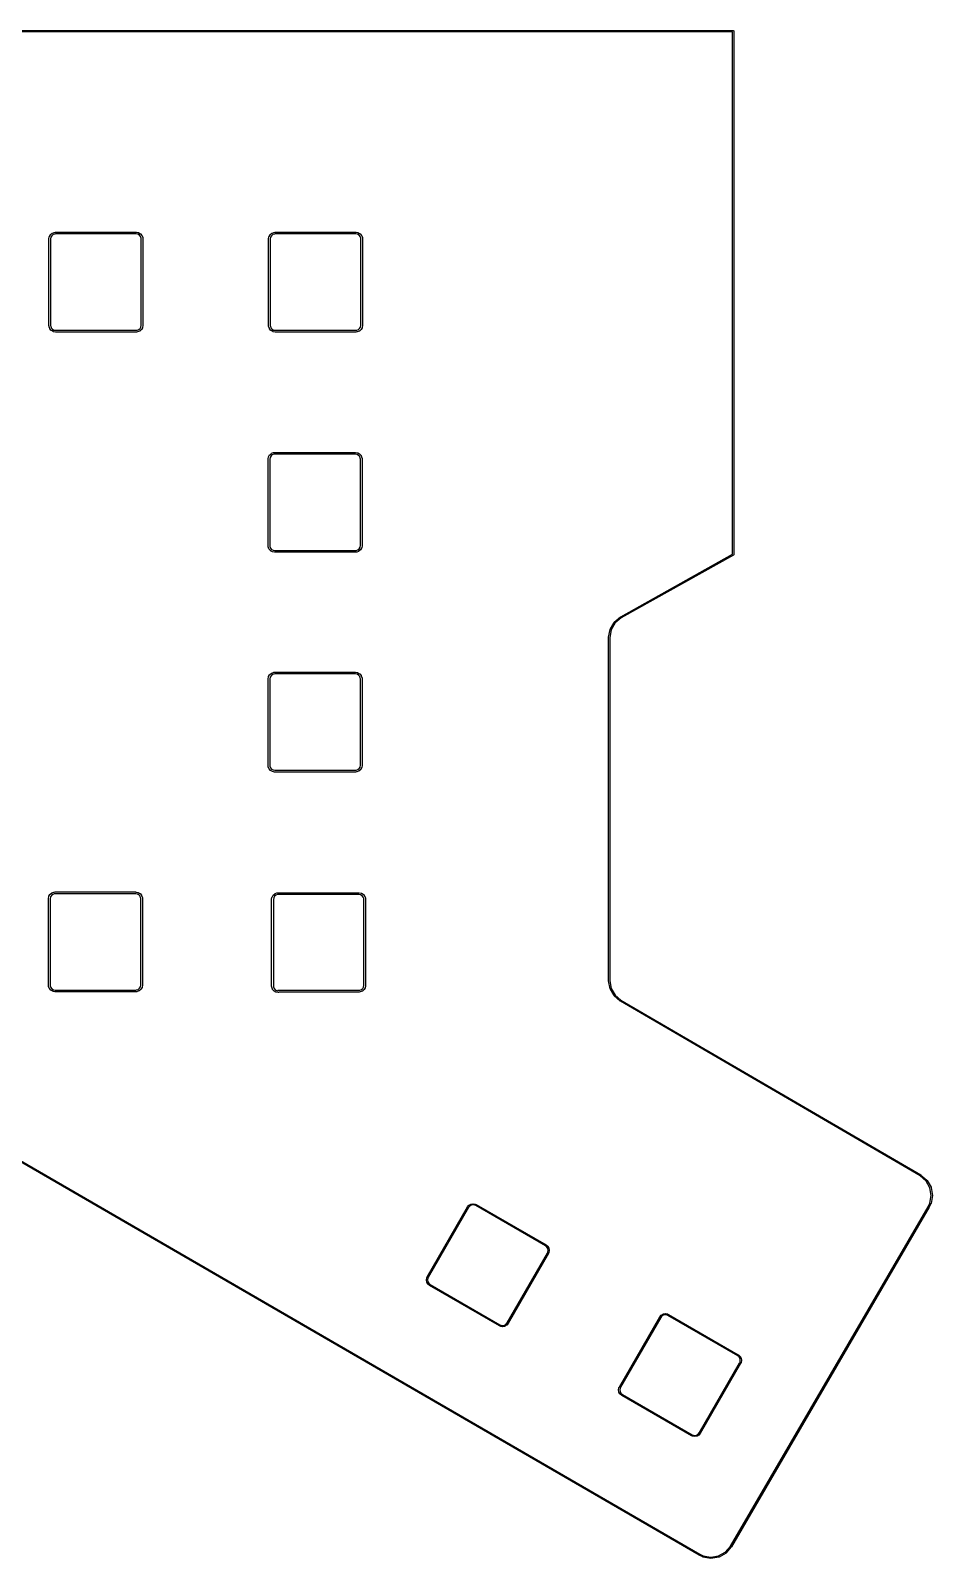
# Model space of a CAD drawing. Extents: x 65 to 220, y -174 to -41.
# Drawn here: x 142 to 220.2, y -173.7 to -41.3 of the extents above; entities that cross this region are included whole.
import ezdxf

# ---------------------------------------------------------------- set-up
doc = ezdxf.new("R2010")
doc.units = 0
doc.header["$MEASUREMENT"] = 0
doc.layers.add('BLACK', color=7, linetype='CONTINUOUS')

msp = doc.modelspace()

# ---------------------------------------------------------------- linework, layer by layer
at = {"layer": 'Black'}
for p, q in [((66.575, -41.275), (202.925, -41.275)), ((202.875, -41.375), (66.5772, -41.375)), ((202.875, -86.6766), (202.875, -41.375)), ((202.925, -41.275), (202.929, -41.2758)), ((202.929, -41.2758), (202.934, -41.2758)), ((202.934, -41.2758), (202.938, -41.2773)), ((202.938, -41.2773), (202.942, -41.278)), ((202.942, -41.278), (202.946, -41.2802)), ((202.946, -41.2802), (202.95, -41.2817)), ((202.95, -41.2817), (202.953, -41.2845)), ((202.953, -41.2845), (202.957, -41.2867)), ((202.957, -41.2867), (202.96, -41.29)), ((202.96, -41.29), (202.963, -41.2929)), ((202.963, -41.2929), (202.965, -41.2966)), ((202.965, -41.2966), (202.968, -41.3)), ((202.968, -41.3), (202.97, -41.3041)), ((202.97, -41.3041), (202.972, -41.3079)), ((202.972, -41.3079), (202.973, -41.3122)), ((202.973, -41.3122), (202.974, -41.3163)), ((202.974, -41.3163), (202.974, -41.3207)), ((202.974, -41.3207), (202.975, -41.325)), ((202.975, -41.325), (202.975, -86.706)), ((143.581, -59.3344), (143.582, -59.3279)), ((143.581, -66.8344), (143.581, -59.3344)), ((143.582, -59.3214), (143.613, -59.1503)), ((143.582, -59.3279), (143.582, -59.3214)), ((143.613, -59.1503), (143.621, -59.1259)), ((143.621, -59.1259), (143.708, -58.9755)), ((143.708, -58.9755), (143.725, -58.9555)), ((143.725, -58.9555), (143.858, -58.8439)), ((143.758, -59.1894), (143.731, -59.3409)), ((143.731, -59.3409), (143.731, -66.8311)), ((143.832, -59.0619), (143.758, -59.1894)), ((143.944, -58.9673), (143.832, -59.0619)), ((143.858, -58.8439), (143.881, -58.8309)), ((143.881, -58.8309), (144.044, -58.7715)), ((144.086, -58.9158), (143.944, -58.9673)), ((144.044, -58.7715), (144.053, -58.7698)), ((144.053, -58.7698), (144.063, -58.7673)), ((144.063, -58.7673), (144.15, -58.7597)), ((144.16, -58.9094), (144.086, -58.9158)), ((144.15, -58.7597), (144.153, -58.7599)), ((144.153, -58.7599), (144.156, -58.7594)), ((144.156, -58.7594), (151.156, -58.7594)), ((151.15, -58.9094), (144.16, -58.9094)), ((151.301, -58.9361), (151.15, -58.9094)), ((151.156, -58.7594), (151.163, -58.7605)), ((151.163, -58.7605), (151.169, -58.7605)), ((151.169, -58.7605), (151.34, -58.7907)), ((151.429, -59.0097), (151.301, -58.9361)), ((151.34, -58.7907), (151.365, -58.7996)), ((151.365, -58.7996), (151.515, -58.8864)), ((151.523, -59.1225), (151.429, -59.0097)), ((151.515, -58.8864), (151.535, -58.9031)), ((151.575, -59.2639), (151.523, -59.1225)), ((151.535, -58.9031), (151.647, -59.0362)), ((151.581, -59.3377), (151.575, -59.2639)), ((151.581, -66.8278), (151.581, -59.3377)), ((151.647, -59.0362), (151.66, -59.0587)), ((151.66, -59.0587), (151.719, -59.2219)), ((151.719, -59.2219), (151.721, -59.2315)), ((151.721, -59.2315), (151.723, -59.241)), ((151.723, -59.241), (151.731, -59.3278)), ((151.731, -59.3278), (151.731, -59.3311)), ((151.731, -59.3311), (151.731, -59.3344)), ((151.731, -59.3344), (151.731, -66.8344)), ((162.631, -59.3344), (162.632, -59.3279)), ((162.631, -66.8344), (162.631, -59.3344)), ((162.632, -59.3214), (162.663, -59.1503)), ((162.632, -59.3279), (162.632, -59.3214)), ((162.663, -59.1503), (162.671, -59.1259)), ((162.671, -59.1259), (162.758, -58.9755)), ((162.758, -58.9755), (162.775, -58.9555)), ((162.775, -58.9555), (162.908, -58.8439)), ((162.808, -59.1894), (162.781, -59.3409)), ((162.781, -59.3409), (162.781, -66.8311)), ((162.882, -59.0619), (162.808, -59.1894)), ((162.994, -58.9673), (162.882, -59.0619)), ((162.908, -58.8439), (162.931, -58.8309)), ((162.931, -58.8309), (163.094, -58.7715)), ((163.136, -58.9158), (162.994, -58.9673)), ((163.094, -58.7715), (163.103, -58.7698)), ((163.103, -58.7698), (163.113, -58.7673)), ((163.113, -58.7673), (163.2, -58.7597)), ((163.21, -58.9094), (163.136, -58.9158)), ((163.2, -58.7597), (163.203, -58.7599)), ((163.203, -58.7599), (163.206, -58.7594)), ((163.206, -58.7594), (170.206, -58.7594)), ((170.2, -58.9094), (163.21, -58.9094)), ((170.351, -58.9361), (170.2, -58.9094)), ((170.206, -58.7594), (170.213, -58.7605)), ((170.213, -58.7605), (170.219, -58.7605)), ((170.219, -58.7605), (170.39, -58.7907)), ((170.479, -59.0097), (170.351, -58.9361)), ((170.39, -58.7907), (170.415, -58.7996)), ((170.415, -58.7996), (170.565, -58.8864)), ((170.573, -59.1225), (170.479, -59.0097)), ((170.565, -58.8864), (170.585, -58.9031)), ((170.625, -59.2639), (170.573, -59.1225)), ((170.585, -58.9031), (170.697, -59.0362)), ((170.631, -59.3377), (170.625, -59.2639)), ((170.631, -66.8278), (170.631, -59.3377)), ((170.697, -59.0362), (170.71, -59.0587)), ((170.71, -59.0587), (170.769, -59.2219)), ((170.769, -59.2219), (170.771, -59.2315)), ((170.771, -59.2315), (170.773, -59.241)), ((170.773, -59.241), (170.781, -59.3278)), ((170.781, -59.3278), (170.781, -59.3311)), ((170.781, -59.3311), (170.781, -59.3344)), ((170.781, -59.3344), (170.781, -66.8344)), ((143.582, -66.8376), (143.581, -66.8344)), ((143.582, -66.8409), (143.582, -66.8376)), ((143.589, -66.9277), (143.582, -66.8409)), ((143.592, -66.9372), (143.589, -66.9277)), ((143.593, -66.9468), (143.592, -66.9372)), ((143.653, -67.11), (143.593, -66.9468)), ((143.666, -67.1326), (143.653, -67.11)), ((143.777, -67.2656), (143.666, -67.1326)), ((143.731, -66.8311), (143.738, -66.9048)), ((143.738, -66.9048), (143.789, -67.0463)), ((143.797, -67.2823), (143.777, -67.2656)), ((143.777, -67.2656), (143.777, -67.2656)), ((143.789, -67.0463), (143.884, -67.1591)), ((143.948, -67.3692), (143.797, -67.2823)), ((143.884, -67.1591), (144.011, -67.2327)), ((143.972, -67.3781), (143.948, -67.3692)), ((143.948, -67.3692), (143.948, -67.3692)), ((144.143, -67.4082), (143.972, -67.3781)), ((144.011, -67.2327), (144.163, -67.2594)), ((144.15, -67.4082), (144.143, -67.4082)), ((144.156, -67.4094), (144.15, -67.4082)), ((151.156, -67.4094), (144.156, -67.4094)), ((144.163, -67.2594), (151.153, -67.2594)), ((151.153, -67.2594), (151.227, -67.2529)), ((151.159, -67.4088), (151.156, -67.4094)), ((151.163, -67.4091), (151.159, -67.4088)), ((151.25, -67.4015), (151.163, -67.4091)), ((151.227, -67.2529), (151.368, -67.2014)), ((151.259, -67.399), (151.25, -67.4015)), ((151.269, -67.3973), (151.259, -67.399)), ((151.432, -67.3379), (151.269, -67.3973)), ((151.368, -67.2014), (151.481, -67.1068)), ((151.454, -67.3248), (151.432, -67.3379)), ((151.587, -67.2132), (151.454, -67.3248)), ((151.481, -67.1068), (151.555, -66.9793)), ((151.555, -66.9793), (151.581, -66.8278)), ((151.604, -67.1933), (151.587, -67.2132)), ((151.587, -67.2132), (151.587, -67.2132)), ((151.691, -67.0429), (151.604, -67.1933)), ((151.7, -67.0184), (151.691, -67.0429)), ((151.691, -67.0429), (151.691, -67.0429)), ((151.73, -66.8474), (151.7, -67.0184)), ((151.731, -66.8344), (151.73, -66.8408)), ((151.73, -66.8408), (151.73, -66.8474)), ((162.632, -66.8376), (162.631, -66.8344)), ((162.632, -66.8409), (162.632, -66.8376)), ((162.639, -66.9277), (162.632, -66.8409)), ((162.642, -66.9372), (162.639, -66.9277)), ((162.643, -66.9468), (162.642, -66.9372)), ((162.703, -67.11), (162.643, -66.9468)), ((162.716, -67.1326), (162.703, -67.11)), ((162.827, -67.2656), (162.716, -67.1326)), ((162.781, -66.8311), (162.788, -66.9048)), ((162.788, -66.9048), (162.839, -67.0463)), ((162.847, -67.2823), (162.827, -67.2656)), ((162.827, -67.2656), (162.827, -67.2656)), ((162.839, -67.0463), (162.934, -67.1591)), ((162.998, -67.3692), (162.847, -67.2823)), ((162.934, -67.1591), (163.061, -67.2327)), ((163.022, -67.3781), (162.998, -67.3692)), ((162.998, -67.3692), (162.998, -67.3692)), ((163.193, -67.4082), (163.022, -67.3781)), ((163.061, -67.2327), (163.213, -67.2594)), ((163.2, -67.4082), (163.193, -67.4082)), ((163.206, -67.4094), (163.2, -67.4082)), ((170.206, -67.4094), (163.206, -67.4094)), ((163.213, -67.2594), (170.203, -67.2594)), ((170.203, -67.2594), (170.277, -67.2529)), ((170.209, -67.4088), (170.206, -67.4094)), ((170.213, -67.4091), (170.209, -67.4088)), ((170.3, -67.4015), (170.213, -67.4091)), ((170.277, -67.2529), (170.418, -67.2014)), ((170.309, -67.399), (170.3, -67.4015)), ((170.319, -67.3973), (170.309, -67.399)), ((170.482, -67.3379), (170.319, -67.3973)), ((170.418, -67.2014), (170.531, -67.1068)), ((170.504, -67.3248), (170.482, -67.3379)), ((170.637, -67.2132), (170.504, -67.3248)), ((170.531, -67.1068), (170.605, -66.9793)), ((170.605, -66.9793), (170.631, -66.8278)), ((170.654, -67.1933), (170.637, -67.2132)), ((170.637, -67.2132), (170.637, -67.2132)), ((170.741, -67.0429), (170.654, -67.1933)), ((170.75, -67.0184), (170.741, -67.0429)), ((170.741, -67.0429), (170.741, -67.0429)), ((170.78, -66.8474), (170.75, -67.0184)), ((170.781, -66.8344), (170.78, -66.8408)), ((170.78, -66.8408), (170.78, -66.8474)), ((162.634, -78.2134), (162.721, -78.063)), ((162.721, -78.063), (162.738, -78.043)), ((162.738, -78.043), (162.871, -77.9314)), ((162.957, -78.0548), (162.844, -78.1494)), ((162.871, -77.9314), (162.893, -77.9184)), ((162.893, -77.9184), (163.056, -77.859)), ((163.098, -78.0033), (162.957, -78.0548)), ((163.056, -77.859), (163.066, -77.8573)), ((163.066, -77.8573), (163.075, -77.8548)), ((163.075, -77.8548), (163.162, -77.8472)), ((163.172, -77.9969), (163.098, -78.0033)), ((163.162, -77.8472), (163.166, -77.8474)), ((163.166, -77.8474), (163.169, -77.8469)), ((163.169, -77.8469), (170.169, -77.8469)), ((170.162, -77.9969), (163.172, -77.9969)), ((170.314, -78.0236), (170.162, -77.9969)), ((170.169, -77.8469), (170.175, -77.848)), ((170.175, -77.848), (170.182, -77.848)), ((170.182, -77.848), (170.353, -77.8782)), ((170.441, -78.0972), (170.314, -78.0236)), ((170.353, -77.8782), (170.377, -77.8871)), ((170.377, -77.8871), (170.528, -77.9739)), ((170.536, -78.21), (170.441, -78.0972)), ((170.528, -77.9739), (170.548, -77.9906)), ((170.548, -77.9906), (170.659, -78.1237)), ((170.659, -78.1237), (170.672, -78.1462)), ((162.594, -78.4219), (162.595, -78.4154)), ((162.594, -85.9219), (162.594, -78.4219)), ((162.595, -78.4089), (162.625, -78.2378)), ((162.595, -78.4154), (162.595, -78.4089)), ((162.625, -78.2378), (162.634, -78.2134)), ((162.77, -78.2769), (162.744, -78.4284)), ((162.744, -78.4284), (162.744, -85.9186)), ((162.844, -78.1494), (162.77, -78.2769)), ((170.587, -78.3514), (170.536, -78.21)), ((170.594, -78.4252), (170.587, -78.3514)), ((170.594, -85.9153), (170.594, -78.4252)), ((170.672, -78.1462), (170.732, -78.3094)), ((170.732, -78.3094), (170.733, -78.319)), ((170.733, -78.319), (170.736, -78.3285)), ((170.736, -78.3285), (170.743, -78.4153)), ((170.743, -78.4153), (170.743, -78.4186)), ((170.743, -78.4186), (170.744, -78.4219)), ((170.744, -78.4219), (170.744, -85.9219)), ((162.594, -85.9251), (162.594, -85.9219)), ((162.594, -85.9284), (162.594, -85.9251)), ((162.602, -86.0152), (162.594, -85.9284)), ((162.604, -86.0247), (162.602, -86.0152)), ((162.606, -86.0343), (162.604, -86.0247)), ((162.665, -86.1975), (162.606, -86.0343)), ((162.744, -85.9186), (162.75, -85.9923)), ((162.75, -85.9923), (162.802, -86.1338)), ((170.493, -86.1943), (170.567, -86.0668)), ((170.567, -86.0668), (170.594, -85.9153)), ((170.743, -85.9349), (170.712, -86.1059)), ((170.744, -85.9219), (170.743, -85.9283)), ((170.743, -85.9283), (170.743, -85.9349)), ((162.678, -86.2201), (162.665, -86.1975)), ((162.79, -86.3531), (162.678, -86.2201)), ((162.81, -86.3698), (162.79, -86.3531)), ((162.79, -86.3531), (162.79, -86.3531)), ((162.802, -86.1338), (162.896, -86.2466)), ((162.96, -86.4567), (162.81, -86.3698)), ((162.896, -86.2466), (163.024, -86.3202)), ((162.985, -86.4656), (162.96, -86.4567)), ((162.96, -86.4567), (162.96, -86.4567)), ((163.156, -86.4957), (162.985, -86.4656)), ((163.024, -86.3202), (163.175, -86.3469)), ((163.162, -86.4957), (163.156, -86.4957)), ((163.169, -86.4969), (163.162, -86.4957)), ((170.169, -86.4969), (163.169, -86.4969)), ((163.175, -86.3469), (170.165, -86.3469)), ((170.165, -86.3469), (170.239, -86.3404)), ((170.172, -86.4963), (170.169, -86.4969)), ((170.175, -86.4966), (170.172, -86.4963)), ((170.262, -86.489), (170.175, -86.4966)), ((170.239, -86.3404), (170.381, -86.2889)), ((170.272, -86.4865), (170.262, -86.489)), ((170.281, -86.4848), (170.272, -86.4865)), ((170.444, -86.4254), (170.281, -86.4848)), ((170.381, -86.2889), (170.493, -86.1943)), ((170.467, -86.4123), (170.444, -86.4254)), ((170.6, -86.3007), (170.467, -86.4123)), ((170.617, -86.2808), (170.6, -86.3007)), ((170.6, -86.3007), (170.6, -86.3007)), ((170.704, -86.1304), (170.617, -86.2808)), ((170.712, -86.1059), (170.704, -86.1304)), ((170.704, -86.1304), (170.704, -86.1304)), ((193.176, -92.0898), (202.875, -86.6766)), ((202.949, -86.7497), (193.225, -92.177)), ((202.95, -86.7494), (202.949, -86.7497)), ((202.956, -86.744), (202.95, -86.7493)), ((202.95, -86.7493), (202.95, -86.7494)), ((202.963, -86.7387), (202.956, -86.744)), ((202.967, -86.7309), (202.963, -86.7381)), ((202.963, -86.7381), (202.963, -86.7384)), ((202.963, -86.7384), (202.963, -86.7387)), ((202.972, -86.7238), (202.967, -86.7309)), ((202.973, -86.7149), (202.972, -86.7231)), ((202.972, -86.7231), (202.972, -86.7234)), ((202.972, -86.7234), (202.972, -86.7238)), ((202.975, -86.7067), (202.973, -86.7149)), ((202.975, -86.706), (202.975, -86.7064)), ((202.975, -86.7064), (202.975, -86.7067)), ((192.252, -93.1708), (192.6, -92.5693)), ((192.682, -92.6269), (192.343, -93.2132)), ((192.6, -92.5693), (192.604, -92.5646)), ((192.6, -92.5693), (192.6, -92.5693)), ((192.604, -92.5646), (192.611, -92.556)), ((192.611, -92.556), (193.143, -92.1095)), ((192.611, -92.556), (192.611, -92.556)), ((193.204, -92.1891), (192.682, -92.6269)), ((193.143, -92.1095), (193.147, -92.1073)), ((193.147, -92.1073), (193.15, -92.1044)), ((193.15, -92.1044), (193.176, -92.09)), ((193.176, -92.0899), (193.176, -92.0898)), ((193.176, -92.09), (193.176, -92.0899)), ((193.225, -92.177), (193.204, -92.1891)), ((192.125, -93.8799), (192.126, -93.8756)), ((192.125, -123.644), (192.125, -93.8799)), ((192.126, -93.8712), (192.246, -93.1872)), ((192.126, -93.8756), (192.126, -93.8712)), ((192.343, -93.2132), (192.225, -93.8843)), ((192.225, -93.8843), (192.225, -123.64)), ((192.246, -93.1872), (192.25, -93.1778)), ((192.246, -93.1872), (192.246, -93.1872)), ((192.25, -93.1778), (192.252, -93.1708)), ((192.252, -93.1708), (192.252, -93.1708)), ((162.594, -97.4719), (162.595, -97.4654)), ((162.594, -104.972), (162.594, -97.4719)), ((162.595, -97.4589), (162.625, -97.2878)), ((162.595, -97.4654), (162.595, -97.4589)), ((162.625, -97.2878), (162.634, -97.2634)), ((162.634, -97.2634), (162.721, -97.113)), ((162.721, -97.113), (162.738, -97.093)), ((162.738, -97.093), (162.871, -96.9814)), ((162.77, -97.3269), (162.744, -97.4784)), ((162.744, -97.4784), (162.744, -104.969)), ((162.844, -97.1994), (162.77, -97.3269)), ((162.957, -97.1048), (162.844, -97.1994)), ((162.871, -96.9814), (162.893, -96.9684)), ((162.893, -96.9684), (163.056, -96.909)), ((163.098, -97.0533), (162.957, -97.1048)), ((163.056, -96.909), (163.066, -96.9073)), ((163.066, -96.9073), (163.075, -96.9048)), ((163.075, -96.9048), (163.162, -96.8972)), ((163.172, -97.0469), (163.098, -97.0533)), ((163.162, -96.8972), (163.166, -96.8974)), ((163.166, -96.8974), (163.169, -96.8969)), ((163.169, -96.8969), (170.169, -96.8969)), ((170.162, -97.0469), (163.172, -97.0469)), ((170.314, -97.0736), (170.162, -97.0469)), ((170.169, -96.8969), (170.175, -96.898)), ((170.175, -96.898), (170.182, -96.898)), ((170.182, -96.898), (170.353, -96.9282)), ((170.441, -97.1472), (170.314, -97.0736)), ((170.353, -96.9282), (170.377, -96.9371)), ((170.377, -96.9371), (170.528, -97.0239)), ((170.536, -97.26), (170.441, -97.1472)), ((170.528, -97.0239), (170.548, -97.0406)), ((170.587, -97.4014), (170.536, -97.26)), ((170.548, -97.0406), (170.659, -97.1737)), ((170.594, -97.4752), (170.587, -97.4014)), ((170.594, -104.965), (170.594, -97.4752)), ((170.659, -97.1737), (170.672, -97.1962)), ((170.672, -97.1962), (170.732, -97.3594)), ((170.732, -97.3594), (170.733, -97.369)), ((170.733, -97.369), (170.736, -97.3785)), ((170.736, -97.3785), (170.743, -97.4653)), ((170.743, -97.4653), (170.743, -97.4686)), ((170.743, -97.4686), (170.744, -97.4719)), ((170.744, -97.4719), (170.744, -104.972)), ((162.594, -104.975), (162.594, -104.972)), ((162.594, -104.978), (162.594, -104.975)), ((162.602, -105.065), (162.594, -104.978)), ((162.604, -105.075), (162.602, -105.065)), ((162.606, -105.084), (162.604, -105.075)), ((162.665, -105.248), (162.606, -105.084)), ((162.678, -105.27), (162.665, -105.248)), ((162.79, -105.403), (162.678, -105.27)), ((162.744, -104.969), (162.75, -105.042)), ((162.75, -105.042), (162.802, -105.184)), ((162.81, -105.42), (162.79, -105.403)), ((162.79, -105.403), (162.79, -105.403)), ((162.802, -105.184), (162.896, -105.297)), ((162.96, -105.507), (162.81, -105.42)), ((162.896, -105.297), (163.024, -105.37)), ((162.985, -105.516), (162.96, -105.507)), ((162.96, -105.507), (162.96, -105.507)), ((163.156, -105.546), (162.985, -105.516)), ((163.024, -105.37), (163.175, -105.397)), ((163.162, -105.546), (163.156, -105.546)), ((163.169, -105.547), (163.162, -105.546)), ((170.169, -105.547), (163.169, -105.547)), ((163.175, -105.397), (170.165, -105.397)), ((170.165, -105.397), (170.239, -105.39)), ((170.172, -105.546), (170.169, -105.547)), ((170.175, -105.547), (170.172, -105.546)), ((170.262, -105.539), (170.175, -105.547)), ((170.239, -105.39), (170.381, -105.339)), ((170.272, -105.536), (170.262, -105.539)), ((170.281, -105.535), (170.272, -105.536)), ((170.444, -105.475), (170.281, -105.535)), ((170.381, -105.339), (170.493, -105.244)), ((170.467, -105.462), (170.444, -105.475)), ((170.6, -105.351), (170.467, -105.462)), ((170.493, -105.244), (170.567, -105.117)), ((170.567, -105.117), (170.594, -104.965)), ((170.617, -105.331), (170.6, -105.351)), ((170.6, -105.351), (170.6, -105.351)), ((170.704, -105.18), (170.617, -105.331)), ((170.712, -105.156), (170.704, -105.18)), ((170.704, -105.18), (170.704, -105.18)), ((170.743, -104.985), (170.712, -105.156)), ((170.744, -104.972), (170.743, -104.978)), ((170.743, -104.978), (170.743, -104.985)), ((143.544, -116.522), (143.545, -116.515)), ((143.544, -124.022), (143.544, -116.522)), ((143.545, -116.509), (143.575, -116.338)), ((143.545, -116.515), (143.545, -116.509)), ((143.575, -116.338), (143.584, -116.313)), ((143.584, -116.313), (143.671, -116.163)), ((143.671, -116.163), (143.688, -116.143)), ((143.688, -116.143), (143.821, -116.031)), ((143.72, -116.377), (143.694, -116.528)), ((143.694, -116.528), (143.694, -124.019)), ((143.794, -116.249), (143.72, -116.377)), ((143.907, -116.155), (143.794, -116.249)), ((143.821, -116.031), (143.843, -116.018)), ((143.843, -116.018), (144.006, -115.959)), ((144.048, -116.103), (143.907, -116.155)), ((144.006, -115.959), (144.016, -115.957)), ((144.016, -115.957), (144.025, -115.955)), ((144.025, -115.955), (144.112, -115.947)), ((144.122, -116.097), (144.048, -116.103)), ((144.112, -115.947), (144.116, -115.947)), ((144.116, -115.947), (144.119, -115.947)), ((144.119, -115.947), (151.119, -115.947)), ((151.112, -116.097), (144.122, -116.097)), ((151.264, -116.124), (151.112, -116.097)), ((151.119, -115.947), (151.125, -115.948)), ((151.125, -115.948), (151.132, -115.948)), ((151.132, -115.948), (151.303, -115.978)), ((151.391, -116.197), (151.264, -116.124)), ((151.303, -115.978), (151.327, -115.987)), ((151.327, -115.987), (151.478, -116.074)), ((151.486, -116.31), (151.391, -116.197)), ((151.478, -116.074), (151.498, -116.091)), ((151.537, -116.451), (151.486, -116.31)), ((151.498, -116.091), (151.609, -116.224)), ((151.544, -116.525), (151.537, -116.451)), ((151.544, -124.015), (151.544, -116.525)), ((151.609, -116.224), (151.622, -116.246)), ((151.622, -116.246), (151.682, -116.409)), ((151.682, -116.409), (151.683, -116.419)), ((151.683, -116.419), (151.686, -116.429)), ((151.686, -116.429), (151.693, -116.515)), ((151.693, -116.515), (151.693, -116.519)), ((151.693, -116.519), (151.694, -116.522)), ((151.694, -116.522), (151.694, -124.022)), ((162.898, -116.581), (162.928, -116.41)), ((162.928, -116.41), (162.937, -116.385)), ((162.937, -116.385), (163.024, -116.235)), ((163.024, -116.235), (163.041, -116.215)), ((163.041, -116.215), (163.174, -116.103)), ((163.074, -116.449), (163.047, -116.6)), ((163.147, -116.321), (163.074, -116.449)), ((163.26, -116.227), (163.147, -116.321)), ((163.174, -116.103), (163.196, -116.09)), ((163.196, -116.09), (163.359, -116.031)), ((163.401, -116.175), (163.26, -116.227)), ((163.359, -116.031), (163.369, -116.029)), ((163.369, -116.029), (163.379, -116.027)), ((163.379, -116.027), (163.465, -116.019)), ((163.475, -116.169), (163.401, -116.175)), ((163.465, -116.019), (163.469, -116.019)), ((163.469, -116.019), (163.472, -116.019)), ((163.472, -116.019), (170.472, -116.019)), ((170.465, -116.169), (163.475, -116.169)), ((170.617, -116.195), (170.465, -116.169)), ((170.472, -116.019), (170.478, -116.02)), ((170.478, -116.02), (170.485, -116.02)), ((170.485, -116.02), (170.656, -116.05)), ((170.744, -116.269), (170.617, -116.195)), ((170.656, -116.05), (170.68, -116.059)), ((170.68, -116.059), (170.831, -116.146)), ((170.839, -116.382), (170.744, -116.269)), ((170.831, -116.146), (170.851, -116.163)), ((170.89, -116.523), (170.839, -116.382)), ((170.851, -116.163), (170.962, -116.296)), ((170.897, -116.597), (170.89, -116.523)), ((170.962, -116.296), (170.975, -116.318)), ((170.975, -116.318), (171.035, -116.481)), ((171.035, -116.481), (171.036, -116.491)), ((171.036, -116.491), (171.039, -116.5)), ((171.039, -116.5), (171.047, -116.587)), ((162.897, -116.594), (162.898, -116.587)), ((162.897, -124.094), (162.897, -116.594)), ((162.898, -116.587), (162.898, -116.581)), ((163.047, -116.6), (163.047, -124.09)), ((170.897, -124.037), (170.897, -116.597)), ((171.047, -116.587), (171.046, -116.591)), ((171.046, -116.591), (171.047, -116.594)), ((171.047, -116.594), (171.047, -124.094)), ((143.544, -124.025), (143.544, -124.022)), ((143.544, -124.028), (143.544, -124.025)), ((143.552, -124.115), (143.544, -124.028)), ((143.554, -124.125), (143.552, -124.115)), ((143.556, -124.134), (143.554, -124.125)), ((143.615, -124.298), (143.556, -124.134)), ((143.628, -124.32), (143.615, -124.298)), ((143.74, -124.453), (143.628, -124.32)), ((143.694, -124.019), (143.7, -124.092)), ((143.7, -124.092), (143.752, -124.234)), ((143.76, -124.47), (143.74, -124.453)), ((143.74, -124.453), (143.74, -124.453)), ((143.752, -124.234), (143.846, -124.347)), ((143.91, -124.557), (143.76, -124.47)), ((143.846, -124.347), (143.974, -124.42)), ((143.974, -124.42), (144.125, -124.447)), ((144.125, -124.447), (151.115, -124.447)), ((151.115, -124.447), (151.189, -124.44)), ((151.189, -124.44), (151.331, -124.389)), ((151.331, -124.389), (151.443, -124.294)), ((151.55, -124.401), (151.417, -124.512)), ((151.443, -124.294), (151.517, -124.167)), ((151.517, -124.167), (151.544, -124.015)), ((151.567, -124.381), (151.55, -124.401)), ((151.55, -124.401), (151.55, -124.401)), ((151.654, -124.23), (151.567, -124.381)), ((151.662, -124.206), (151.654, -124.23)), ((151.654, -124.23), (151.654, -124.23)), ((151.693, -124.035), (151.662, -124.206)), ((151.694, -124.022), (151.693, -124.028)), ((151.693, -124.028), (151.693, -124.035)), ((162.897, -124.097), (162.897, -124.094)), ((162.897, -124.1), (162.897, -124.097)), ((162.905, -124.187), (162.897, -124.1)), ((162.907, -124.197), (162.905, -124.187)), ((162.909, -124.206), (162.907, -124.197)), ((162.968, -124.369), (162.909, -124.206)), ((162.981, -124.392), (162.968, -124.369)), ((163.093, -124.525), (162.981, -124.392)), ((163.047, -124.09), (163.053, -124.164)), ((163.053, -124.164), (163.105, -124.306)), ((163.105, -124.306), (163.199, -124.418)), ((163.199, -124.418), (163.327, -124.492)), ((163.327, -124.492), (163.407, -124.506)), ((163.407, -124.506), (163.424, -124.486)), ((163.424, -124.486), (163.446, -124.473)), ((163.446, -124.473), (163.472, -124.469)), ((163.472, -124.469), (170.469, -124.469)), ((170.469, -124.469), (170.542, -124.462)), ((170.542, -124.462), (170.684, -124.411)), ((170.684, -124.411), (170.797, -124.316)), ((170.903, -124.423), (170.77, -124.534)), ((170.797, -124.316), (170.87, -124.189)), ((170.87, -124.189), (170.897, -124.037)), ((170.92, -124.403), (170.903, -124.423)), ((170.903, -124.423), (170.903, -124.423)), ((171.007, -124.252), (170.92, -124.403)), ((171.016, -124.228), (171.007, -124.252)), ((171.007, -124.252), (171.007, -124.252)), ((171.031, -124.138), (171.016, -124.228)), ((171.042, -124.119), (171.031, -124.138)), ((171.047, -124.094), (171.042, -124.119)), ((192.126, -123.648), (192.125, -123.644)), ((192.126, -123.653), (192.126, -123.648)), ((192.244, -124.329), (192.126, -123.653)), ((192.225, -123.64), (192.341, -124.303)), ((192.247, -124.337), (192.244, -124.329)), ((192.25, -124.345), (192.247, -124.337)), ((192.25, -124.346), (192.25, -124.345)), ((192.594, -124.948), (192.25, -124.346)), ((192.25, -124.346), (192.25, -124.346)), ((192.25, -124.346), (192.25, -124.346)), ((192.341, -124.303), (192.677, -124.891)), ((143.935, -124.566), (143.91, -124.557)), ((143.91, -124.557), (143.91, -124.557)), ((144.106, -124.596), (143.935, -124.566)), ((144.112, -124.596), (144.106, -124.596)), ((144.119, -124.597), (144.112, -124.596)), ((151.119, -124.597), (144.119, -124.597)), ((151.122, -124.596), (151.119, -124.597)), ((151.125, -124.597), (151.122, -124.596)), ((151.212, -124.589), (151.125, -124.597)), ((151.222, -124.586), (151.212, -124.589)), ((151.231, -124.585), (151.222, -124.586)), ((151.394, -124.525), (151.231, -124.585)), ((151.417, -124.512), (151.394, -124.525)), ((163.113, -124.542), (163.093, -124.525)), ((163.093, -124.525), (163.093, -124.525)), ((163.263, -124.629), (163.113, -124.542)), ((163.288, -124.637), (163.263, -124.629)), ((163.263, -124.629), (163.263, -124.629)), ((163.459, -124.668), (163.288, -124.637)), ((163.485, -124.668), (163.459, -124.668)), ((163.509, -124.659), (163.485, -124.668)), ((163.529, -124.642), (163.509, -124.659)), ((163.542, -124.619), (163.529, -124.642)), ((170.472, -124.619), (163.542, -124.619)), ((163.542, -124.619), (163.542, -124.619)), ((170.475, -124.618), (170.472, -124.619)), ((170.478, -124.618), (170.475, -124.618)), ((170.565, -124.611), (170.478, -124.618)), ((170.575, -124.608), (170.565, -124.611)), ((170.584, -124.607), (170.575, -124.608)), ((170.748, -124.547), (170.584, -124.607)), ((170.77, -124.534), (170.748, -124.547)), ((192.606, -124.962), (192.594, -124.948)), ((192.594, -124.948), (192.594, -124.948)), ((193.136, -125.41), (192.606, -124.962)), ((192.677, -124.891), (193.197, -125.331)), ((193.14, -125.412), (193.136, -125.41)), ((193.143, -125.415), (193.14, -125.412)), ((219.139, -140.561), (193.143, -125.415)), ((193.197, -125.331), (219.193, -140.476)), ((199.973, -173.442), (137.463, -137.239)), ((137.511, -137.151), (200.021, -173.354)), ((219.659, -141.001), (219.139, -140.561)), ((219.193, -140.476), (219.196, -140.479)), ((219.196, -140.479), (219.2, -140.481)), ((219.2, -140.481), (219.731, -140.93)), ((219.995, -141.588), (219.659, -141.001)), ((219.731, -140.93), (219.731, -140.93)), ((219.731, -140.93), (219.742, -140.943)), ((219.742, -140.943), (220.087, -141.546)), ((220.11, -142.255), (219.995, -141.588)), ((220.087, -141.546), (220.087, -141.546)), ((220.087, -141.546), (220.093, -141.563)), ((220.093, -141.563), (220.21, -142.247)), ((180.021, -143.091), (180.171, -143.004)), ((180.171, -143.004), (180.178, -143.002)), ((180.171, -143.004), (180.171, -143.004)), ((180.178, -143.002), (180.188, -142.998)), ((180.188, -142.998), (180.359, -142.968)), ((180.359, -142.968), (180.367, -142.968)), ((180.359, -142.968), (180.359, -142.968)), ((180.367, -142.968), (180.376, -142.968)), ((180.376, -142.968), (180.376, -142.968)), ((180.376, -142.968), (180.547, -142.998)), ((180.547, -142.998), (180.553, -143.001)), ((180.553, -143.001), (180.559, -143.002)), ((180.559, -143.002), (180.638, -143.039)), ((219.844, -143.232), (219.99, -142.924)), ((220.083, -142.961), (219.934, -143.277)), ((219.99, -142.924), (220.11, -142.255)), ((220.085, -142.954), (220.083, -142.961)), ((220.087, -142.948), (220.085, -142.954)), ((220.21, -142.265), (220.087, -142.948)), ((220.21, -142.247), (220.21, -142.247)), ((220.21, -142.247), (220.21, -142.265)), ((176.391, -149.305), (179.891, -143.242)), ((179.975, -143.296), (176.479, -149.353)), ((179.891, -143.242), (179.894, -143.239)), ((179.894, -143.239), (179.896, -143.235)), ((179.896, -143.235), (180.008, -143.102)), ((180.079, -143.173), (179.975, -143.296)), ((180.008, -143.102), (180.021, -143.091)), ((180.008, -143.102), (180.008, -143.102)), ((180.214, -143.095), (180.079, -143.173)), ((180.367, -143.068), (180.214, -143.095)), ((180.523, -143.096), (180.367, -143.068)), ((180.594, -143.129), (180.523, -143.096)), ((186.651, -146.625), (180.594, -143.129)), ((180.638, -143.039), (180.64, -143.04)), ((180.64, -143.04), (180.642, -143.041)), ((180.642, -143.041), (186.704, -146.541)), ((202.687, -172.647), (219.844, -143.232)), ((219.932, -143.281), (202.771, -172.701)), ((219.933, -143.279), (219.932, -143.281)), ((219.934, -143.277), (219.933, -143.279)), ((186.774, -146.729), (186.651, -146.625)), ((186.704, -146.541), (186.708, -146.544)), ((186.708, -146.544), (186.712, -146.546)), ((186.712, -146.546), (186.845, -146.658)), ((186.852, -146.864), (186.774, -146.729)), ((186.845, -146.658), (186.845, -146.658)), ((186.845, -146.658), (186.856, -146.671)), ((186.879, -147.017), (186.852, -146.864)), ((186.856, -146.671), (186.943, -146.821)), ((186.943, -146.821), (186.943, -146.821)), ((186.943, -146.821), (186.945, -146.828)), ((186.945, -146.828), (186.949, -146.838)), ((186.949, -146.838), (186.949, -146.838)), ((186.949, -146.838), (186.979, -147.009)), ((186.979, -147.009), (186.979, -147.009)), ((186.979, -147.009), (186.979, -147.017)), ((183.321, -153.301), (186.818, -147.244)), ((186.906, -147.292), (183.406, -153.355)), ((186.818, -147.244), (186.851, -147.173)), ((186.851, -147.173), (186.879, -147.017)), ((186.907, -147.29), (186.906, -147.292)), ((186.908, -147.289), (186.907, -147.29)), ((186.945, -147.21), (186.908, -147.289)), ((186.946, -147.203), (186.945, -147.21)), ((186.949, -147.197), (186.946, -147.203)), ((186.979, -147.026), (186.949, -147.197)), ((186.979, -147.017), (186.979, -147.026)), ((186.979, -147.026), (186.979, -147.026)), ((176.318, -149.571), (176.348, -149.4)), ((176.318, -149.58), (176.318, -149.571)), ((176.318, -149.571), (176.318, -149.571)), ((176.318, -149.588), (176.318, -149.58)), ((176.348, -149.759), (176.318, -149.588)), ((176.318, -149.588), (176.318, -149.588)), ((176.348, -149.4), (176.35, -149.394)), ((176.35, -149.394), (176.352, -149.387)), ((176.352, -149.387), (176.389, -149.308)), ((176.389, -149.308), (176.39, -149.307)), ((176.39, -149.307), (176.391, -149.305)), ((176.446, -149.424), (176.418, -149.58)), ((176.418, -149.58), (176.445, -149.733)), ((176.479, -149.353), (176.446, -149.424)), ((176.352, -149.769), (176.348, -149.759)), ((176.348, -149.759), (176.348, -149.759)), ((176.354, -149.776), (176.352, -149.769)), ((176.441, -149.926), (176.354, -149.776)), ((176.354, -149.776), (176.354, -149.776)), ((176.447, -149.933), (176.441, -149.926)), ((176.441, -149.926), (176.441, -149.926)), ((176.445, -149.733), (176.523, -149.868)), ((176.452, -149.939), (176.447, -149.933)), ((176.585, -150.051), (176.452, -149.939)), ((176.452, -149.939), (176.452, -149.939)), ((176.523, -149.868), (176.646, -149.971)), ((176.589, -150.053), (176.585, -150.051)), ((176.592, -150.056), (176.589, -150.053)), ((182.654, -153.556), (176.592, -150.056)), ((176.646, -149.971), (182.703, -153.468)), ((182.657, -153.557), (182.654, -153.556)), ((182.658, -153.558), (182.657, -153.557)), ((182.737, -153.595), (182.658, -153.558)), ((182.703, -153.468), (182.774, -153.501)), ((182.744, -153.596), (182.737, -153.595)), ((182.75, -153.599), (182.744, -153.596)), ((182.921, -153.629), (182.75, -153.599)), ((182.774, -153.501), (182.929, -153.529)), ((182.929, -153.629), (182.921, -153.629)), ((182.921, -153.629), (182.921, -153.629)), ((182.929, -153.529), (183.083, -153.502)), ((182.938, -153.629), (182.929, -153.629)), ((183.109, -153.599), (182.938, -153.629)), ((182.938, -153.629), (182.938, -153.629)), ((183.083, -153.502), (183.218, -153.424)), ((183.12, -153.595), (183.109, -153.599)), ((183.109, -153.599), (183.109, -153.599)), ((183.125, -153.593), (183.12, -153.595)), ((183.126, -153.593), (183.125, -153.593)), ((183.276, -153.506), (183.126, -153.593)), ((183.218, -153.424), (183.321, -153.301)), ((183.283, -153.5), (183.276, -153.506)), ((183.276, -153.506), (183.276, -153.506)), ((183.289, -153.495), (183.283, -153.5)), ((183.401, -153.362), (183.289, -153.495)), ((183.289, -153.495), (183.289, -153.495)), ((183.403, -153.358), (183.401, -153.362)), ((183.406, -153.355), (183.403, -153.358)), ((193.06, -158.83), (196.56, -152.767)), ((196.644, -152.821), (193.147, -158.878)), ((196.56, -152.767), (196.563, -152.764)), ((196.563, -152.764), (196.565, -152.76)), ((196.565, -152.76), (196.676, -152.627)), ((196.747, -152.698), (196.644, -152.821)), ((196.676, -152.627), (196.69, -152.616)), ((196.676, -152.627), (196.676, -152.627)), ((196.69, -152.616), (196.84, -152.529)), ((196.882, -152.62), (196.747, -152.698)), ((196.84, -152.529), (196.847, -152.527)), ((196.84, -152.529), (196.84, -152.529)), ((196.847, -152.527), (196.856, -152.523)), ((196.856, -152.523), (197.027, -152.493)), ((197.036, -152.593), (196.882, -152.62)), ((197.027, -152.493), (197.036, -152.493)), ((197.027, -152.493), (197.027, -152.493)), ((197.036, -152.493), (197.045, -152.493)), ((197.192, -152.621), (197.036, -152.593)), ((197.045, -152.493), (197.045, -152.493)), ((197.045, -152.493), (197.216, -152.523)), ((197.263, -152.654), (197.192, -152.621)), ((197.216, -152.523), (197.222, -152.526)), ((197.222, -152.526), (197.228, -152.527)), ((197.228, -152.527), (197.307, -152.564)), ((203.319, -156.15), (197.263, -152.654)), ((197.307, -152.564), (197.309, -152.565)), ((197.309, -152.565), (197.311, -152.566)), ((197.311, -152.566), (203.373, -156.066)), ((203.442, -156.254), (203.319, -156.15)), ((203.373, -156.066), (203.377, -156.069)), ((203.377, -156.069), (203.38, -156.071)), ((203.38, -156.071), (203.513, -156.183)), ((203.52, -156.389), (203.442, -156.254)), ((203.513, -156.183), (203.513, -156.183)), ((203.513, -156.183), (203.525, -156.196)), ((203.525, -156.196), (203.611, -156.346)), ((199.99, -162.826), (203.487, -156.769)), ((203.575, -156.817), (200.075, -162.88)), ((203.487, -156.769), (203.52, -156.698)), ((203.547, -156.542), (203.52, -156.389)), ((203.52, -156.698), (203.547, -156.542)), ((203.577, -156.814), (203.575, -156.815)), ((203.575, -156.815), (203.575, -156.817)), ((203.613, -156.735), (203.577, -156.814)), ((203.611, -156.346), (203.611, -156.346)), ((203.611, -156.346), (203.614, -156.353)), ((203.615, -156.728), (203.613, -156.735)), ((203.614, -156.353), (203.617, -156.363)), ((203.617, -156.722), (203.615, -156.728)), ((203.617, -156.363), (203.617, -156.363)), ((203.617, -156.363), (203.647, -156.534)), ((203.647, -156.551), (203.617, -156.722)), ((203.647, -156.534), (203.647, -156.534)), ((203.647, -156.534), (203.647, -156.542)), ((203.647, -156.542), (203.647, -156.551)), ((203.647, -156.551), (203.647, -156.551)), ((192.987, -159.096), (193.017, -158.925)), ((193.017, -158.925), (193.019, -158.919)), ((193.019, -158.919), (193.021, -158.912)), ((193.021, -158.912), (193.058, -158.833)), ((193.058, -158.833), (193.059, -158.832)), ((193.059, -158.832), (193.06, -158.83)), ((193.147, -158.878), (193.114, -158.949)), ((192.987, -159.105), (192.987, -159.096)), ((192.987, -159.096), (192.987, -159.096)), ((192.987, -159.113), (192.987, -159.105)), ((193.017, -159.284), (192.987, -159.113)), ((192.987, -159.113), (192.987, -159.113)), ((193.02, -159.294), (193.017, -159.284)), ((193.017, -159.284), (193.017, -159.284)), ((193.023, -159.301), (193.02, -159.294)), ((193.11, -159.451), (193.023, -159.301)), ((193.023, -159.301), (193.023, -159.301)), ((193.114, -158.949), (193.087, -159.105)), ((193.087, -159.105), (193.114, -159.258)), ((193.115, -159.458), (193.11, -159.451)), ((193.11, -159.451), (193.11, -159.451)), ((193.114, -159.258), (193.192, -159.393)), ((193.121, -159.464), (193.115, -159.458)), ((193.254, -159.576), (193.121, -159.464)), ((193.121, -159.464), (193.121, -159.464)), ((193.192, -159.393), (193.315, -159.496)), ((193.258, -159.578), (193.254, -159.576)), ((193.261, -159.581), (193.258, -159.578)), ((199.323, -163.081), (193.261, -159.581)), ((193.315, -159.496), (199.371, -162.993)), ((199.887, -162.949), (199.99, -162.826)), ((200.07, -162.887), (199.958, -163.02)), ((200.072, -162.883), (200.07, -162.887)), ((200.075, -162.88), (200.072, -162.883)), ((199.325, -163.082), (199.323, -163.081)), ((199.327, -163.083), (199.325, -163.082)), ((199.406, -163.12), (199.327, -163.083)), ((199.371, -162.993), (199.442, -163.026)), ((199.412, -163.121), (199.406, -163.12)), ((199.419, -163.124), (199.412, -163.121)), ((199.59, -163.154), (199.419, -163.124)), ((199.442, -163.026), (199.598, -163.054)), ((199.598, -163.154), (199.59, -163.154)), ((199.59, -163.154), (199.59, -163.154)), ((199.598, -163.054), (199.752, -163.027)), ((199.607, -163.154), (199.598, -163.154)), ((199.778, -163.124), (199.607, -163.154)), ((199.607, -163.154), (199.607, -163.154)), ((199.752, -163.027), (199.887, -162.949)), ((199.789, -163.12), (199.778, -163.124)), ((199.778, -163.124), (199.778, -163.124)), ((199.794, -163.118), (199.789, -163.12)), ((199.945, -163.031), (199.794, -163.118)), ((199.794, -163.118), (199.794, -163.118)), ((199.952, -163.025), (199.945, -163.031)), ((199.945, -163.031), (199.945, -163.031)), ((199.958, -163.02), (199.952, -163.025)), ((199.958, -163.02), (199.958, -163.02)), ((199.975, -173.443), (199.973, -173.442)), ((199.976, -173.444), (199.975, -173.443)), ((200.286, -173.59), (199.976, -173.444)), ((200.021, -173.354), (200.323, -173.496)), ((200.323, -173.496), (200.991, -173.617)), ((201.659, -173.503), (202.246, -173.167)), ((202.304, -173.249), (201.7, -173.594)), ((202.246, -173.167), (202.687, -172.647)), ((202.317, -173.238), (202.304, -173.249)), ((202.304, -173.249), (202.304, -173.249)), ((202.766, -172.708), (202.317, -173.238)), ((202.768, -172.704), (202.766, -172.708)), ((202.771, -172.701), (202.768, -172.704)), ((200.293, -173.591), (200.286, -173.59)), ((200.299, -173.594), (200.293, -173.591)), ((200.982, -173.717), (200.299, -173.594)), ((201, -173.717), (200.982, -173.717)), ((200.982, -173.717), (200.982, -173.717)), ((200.991, -173.617), (201.659, -173.503)), ((201.684, -173.6), (201, -173.717)), ((201.69, -173.598), (201.684, -173.6)), ((201.684, -173.6), (201.684, -173.6)), ((201.7, -173.594), (201.69, -173.598)), ((201.7, -173.594), (201.7, -173.594))]:
    msp.add_line(p, q, dxfattribs=at)

doc.saveas('drawing.dxf')
